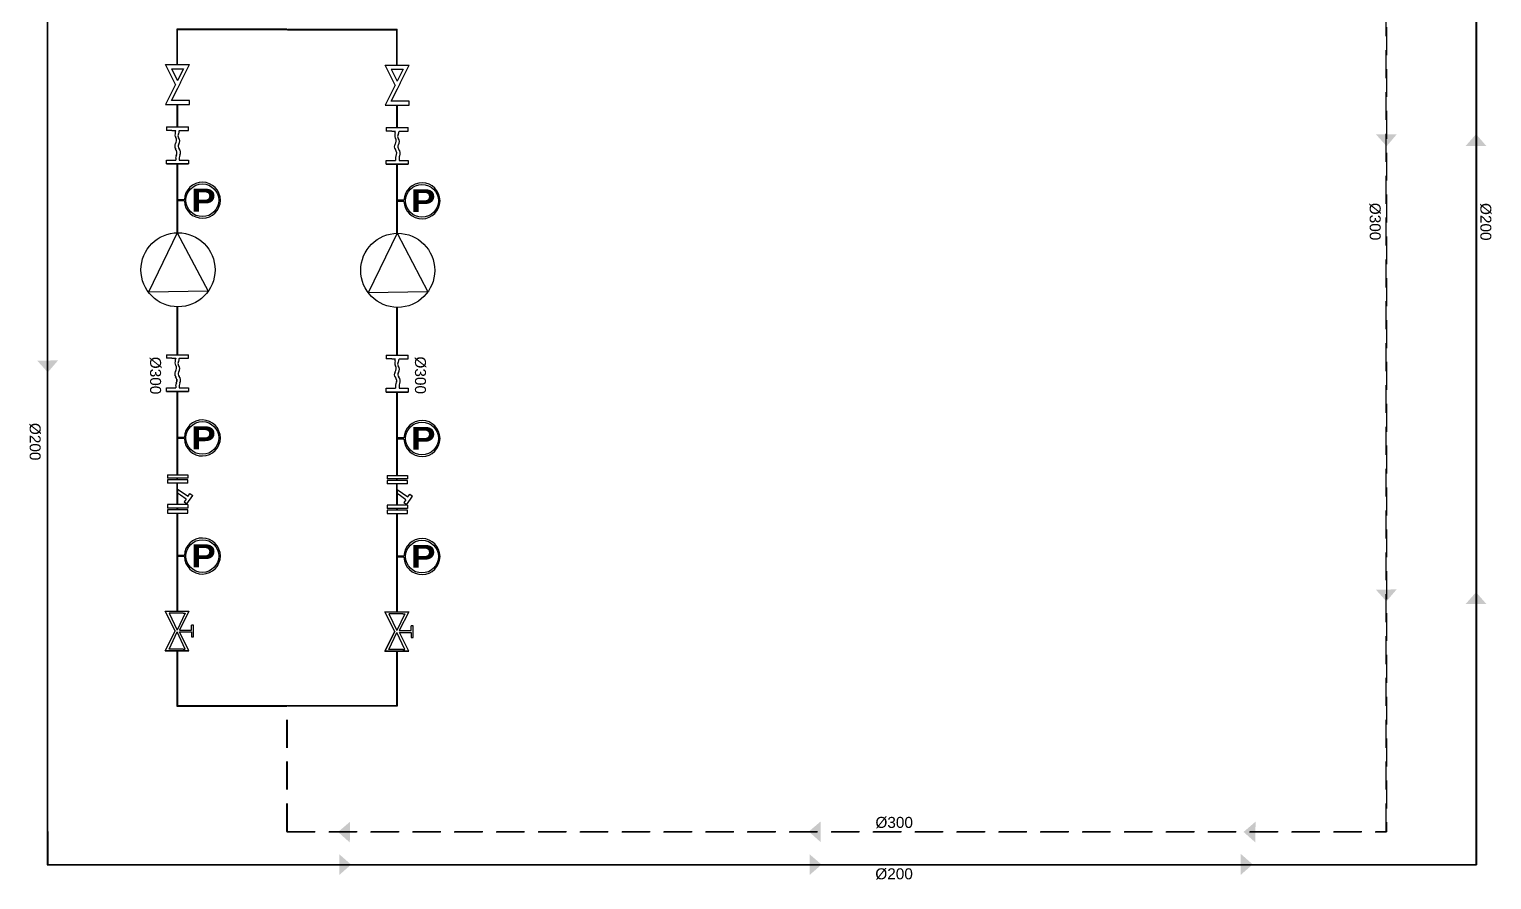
# Model space of a CAD drawing. Header units: millimetres. Extents: x -3738 to 3262, y -1370 to 2506.
# Drawn here: x 58 to 1389, y -1370 to -595 of the extents above; entities that cross this region are included whole.
import ezdxf

# ---------------------------------------------------------------- set-up
doc = ezdxf.new("R2010")
doc.units = ezdxf.units.MM
doc.linetypes.add('DASHEDX2', pattern=[38.1, 25.4, -12.7])
doc.styles.get("Standard").update_dxf_attribs({"font": 'arial.ttf'})

msp = doc.modelspace()

# ---------------------------------------------------------------- hatches: boundary and pattern name
h = msp.add_hatch(color=256)
h.set_gradient(color2=(0, 0, 0), tint=1)
h.paths.add_polyline_path([(1283.8, -691.2), (1293.4, -701.9), (1302.7, -691), (1294, -691.1)])
h = msp.add_hatch(color=256)
h.set_gradient(color2=(0, 0, 0), tint=1)
h.paths.add_polyline_path([(1374.1, -701.7), (1384.2, -701.7), (1374.8, -690.9), (1365.3, -701.7)])
h = msp.add_hatch(color=256)
h.set_gradient(color2=(0, 0, 0), tint=1)
h.paths.add_polyline_path([(65.2, -897.1), (74.8, -907.8), (84.1, -896.9), (75.3, -897)])
h = msp.add_hatch(color=256)
h.set_gradient(color2=(0, 0, 0), tint=1)
h.paths.add_polyline_path([(1283.6, -1105.6), (1293.2, -1116.3), (1302.5, -1105.4), (1293.7, -1105.5)])
h = msp.add_hatch(color=256)
h.set_gradient(color2=(0, 0, 0), tint=1)
h.paths.add_polyline_path([(1374.1, -1118.7), (1384.2, -1118.7), (1374.8, -1107.9), (1365.3, -1118.7)])
h = msp.add_hatch(color=256)
h.set_gradient(color2=(0, 0, 0), tint=1)
h.paths.add_polyline_path([(349.9, -1316.9), (339, -1326.2), (349.7, -1335.8), (349.8, -1327)])
h = msp.add_hatch(color=256)
h.set_gradient(color2=(0, 0, 0), tint=1)
h.paths.add_polyline_path([(778.4, -1316.5), (767.5, -1325.8), (778.2, -1335.4), (778.3, -1326.6)])
h = msp.add_hatch(color=256)
h.set_gradient(color2=(0, 0, 0), tint=1)
h.paths.add_polyline_path([(1174.1, -1316.8), (1163.2, -1326.2), (1173.9, -1335.7), (1174, -1327)])
h = msp.add_hatch(color=256)
h.set_gradient(color2=(0, 0, 0), tint=1)
h.paths.add_polyline_path([(340.1, -1365.4), (350.9, -1355.9), (340.1, -1346.5), (340.1, -1355.2)])
h = msp.add_hatch(color=256)
h.set_gradient(color2=(0, 0, 0), tint=1)
h.paths.add_polyline_path([(768.2, -1365.4), (779.1, -1355.9), (768.2, -1346.5), (768.2, -1355.2)])
h = msp.add_hatch(color=256)
h.set_gradient(color2=(0, 0, 0), tint=1)
h.paths.add_polyline_path([(1160.7, -1365.2), (1171.5, -1355.7), (1160.7, -1346.2), (1160.7, -1355)])

# ---------------------------------------------------------------- linework, layer by layer
at = {"color": 1}
for p, q in [((74.3, 642.2), (74.3, -1325.7)), ((74.8, -1325.7), (74.8, 641.7)), ((1374.8, -1355.7), (1374.8, -423.1)), ((1375.3, -423.6), (1375.3, -1356.2)), ((292.4, -595.4), (192.4, -595.4)), ((192.4, -595.4), (192.4, -627.6)), ((292.9, -595.9), (192.9, -595.9)), ((192.9, -627.6), (192.9, -595.9)), ((292.9, -595.4), (392.8, -595.4)), ((292.9, -595.9), (392.3, -595.9)), ((392.3, -595.9), (392.3, -628.1)), ((392.8, -596.4), (392.8, -595.4)), ((392.8, -628.1), (392.8, -596.4)), ((192.4, -663.9), (192.4, -684.3)), ((192.9, -663.9), (192.9, -684.3)), ((392.3, -664.4), (392.3, -684.8)), ((392.8, -664.4), (392.8, -684.8)), ((192.4, -717.8), (192.4, -780.7)), ((192.9, -717.8), (192.9, -750.6)), ((392.3, -718.3), (392.3, -781.2)), ((392.8, -718.3), (392.8, -751.1)), ((192.9, -751.6), (192.9, -780.7)), ((392.8, -752.1), (392.8, -781.2)), ((192.4, -848.1), (192.4, -891.7)), ((192.9, -848.1), (192.9, -891.7)), ((392.3, -848.6), (392.3, -892.2)), ((392.8, -848.6), (392.8, -892.2)), ((192.4, -925.2), (192.4, -1001.1)), ((192.9, -925.2), (192.9, -967)), ((392.3, -925.7), (392.3, -1001.6)), ((392.8, -925.7), (392.8, -967.5)), ((192.9, -968), (192.9, -1001.1)), ((392.8, -968.5), (392.8, -1001.6)), ((192.4, -1035.9), (192.4, -1125.2)), ((192.9, -1035.9), (192.9, -1074.5)), ((392.3, -1036.4), (392.3, -1125.7)), ((392.8, -1036.4), (392.8, -1075)), ((192.9, -1075.5), (192.9, -1125.2)), ((392.8, -1076), (392.8, -1125.7)), ((192.4, -1161.2), (192.4, -1211.2)), ((192.9, -1161.2), (192.9, -1211.2)), ((392.3, -1161.7), (392.3, -1211.7)), ((392.8, -1161.7), (392.8, -1211.7)), ((192.4, -1211.2), (192.4, -1211.7)), ((192.9, -1211.2), (392.3, -1211.2)), ((192.4, -1211.7), (292.4, -1211.7)), ((392.8, -1211.7), (292.9, -1211.7)), ((74.3, -1325.7), (74.3, -1356.2)), ((74.8, -1325.7), (74.8, -1355.7)), ((74.3, -1356.2), (1375.3, -1356.2)), ((74.8, -1355.7), (1374.8, -1355.7))]:
    msp.add_line(p, q, dxfattribs=at)
at = {"color": 1, "linetype": 'DASHEDX2'}
for p, q in [((1292.9, -1325.7), (1292.9, -288.2)), ((1293.4, -288.7), (1293.4, -1326.2)), ((292.4, -1325.7), (292.4, -1211.7)), ((292.9, -1325.7), (292.9, -1211.7)), ((292.4, -1326.2), (1293.4, -1326.2)), ((292.9, -1325.7), (1292.9, -1325.7))]:
    msp.add_line(p, q, dxfattribs=at)
for p, q in [((191, -645.8), (182, -627.6)), ((182, -627.6), (200.1, -627.6)), ((182, -627.6), (185.6, -627.6)), ((191, -645.8), (182, -627.6)), ((182, -627.6), (203.7, -627.6)), ((187.4, -631.3), (192.9, -642.2)), ((187.4, -631.3), (198.3, -631.3)), ((198.3, -631.3), (192.9, -642.2)), ((195.6, -644), (203.7, -627.6)), ((200.1, -627.6), (203.7, -627.6)), ((391, -646.3), (381.9, -628.1)), ((381.9, -628.1), (400.1, -628.1)), ((381.9, -628.1), (385.6, -628.1)), ((391, -646.3), (381.9, -628.1)), ((381.9, -628.1), (403.7, -628.1)), ((387.4, -631.8), (392.8, -642.7)), ((387.4, -631.8), (398.3, -631.8)), ((398.3, -631.8), (392.8, -642.7)), ((395.6, -644.5), (403.7, -628.1)), ((400.1, -628.1), (403.7, -628.1)), ((191, -645.8), (182, -663.9)), ((187.4, -660.3), (192.9, -649.4)), ((192.9, -649.4), (187.4, -660.3)), ((194.7, -645.8), (192.9, -649.4)), ((195.6, -644), (194.7, -645.8)), ((391, -646.3), (381.9, -664.4)), ((387.4, -660.8), (392.8, -649.9)), ((392.8, -649.9), (387.4, -660.8)), ((394.6, -646.3), (392.8, -649.9)), ((395.6, -644.5), (394.6, -646.3)), ((182, -663.9), (200.1, -663.9)), ((203.7, -660.3), (187.4, -660.3)), ((200.1, -663.9), (203.7, -663.9)), ((203.7, -663.9), (203.7, -660.3)), ((381.9, -664.4), (400.1, -664.4)), ((403.7, -660.8), (387.4, -660.8)), ((400.1, -664.4), (403.7, -664.4)), ((403.7, -664.4), (403.7, -660.8)), ((182.8, -684.3), (199.5, -684.3)), ((182.8, -684.3), (186.2, -684.3)), ((182.8, -684.3), (202.9, -684.3)), ((182.8, -684.3), (182.8, -687.7)), ((187.8, -687.7), (182.8, -687.7)), ((187.8, -687.7), (191.2, -687.7)), ((191.2, -687.7), (191.2, -687.7)), ((193.4, -691.4), (193.4, -691.4)), ((194.5, -687.7), (197.9, -687.7)), ((194.5, -687.7), (194.5, -687.9)), ((197.9, -687.7), (202.9, -687.7)), ((199.5, -684.3), (202.9, -684.3)), ((202.9, -687.7), (202.9, -684.3)), ((382.8, -684.8), (399.5, -684.8)), ((382.8, -684.8), (386.1, -684.8)), ((382.8, -684.8), (402.9, -684.8)), ((382.8, -684.8), (382.8, -688.2)), ((387.8, -688.2), (382.8, -688.2)), ((387.8, -688.2), (391.2, -688.2)), ((391.2, -688.2), (391.2, -688.2)), ((393.3, -691.9), (393.3, -691.9)), ((394.5, -688.2), (397.9, -688.2)), ((394.5, -688.2), (394.5, -688.4)), ((397.9, -688.2), (402.9, -688.2)), ((399.5, -684.8), (402.9, -684.8)), ((402.9, -688.2), (402.9, -684.8)), ((182.8, -717.8), (182.8, -714.5)), ((182.8, -714.5), (191.2, -714.5)), ((182.8, -717.8), (199.5, -717.8)), ((182.8, -717.8), (186.2, -717.8)), ((202.9, -717.8), (182.8, -717.8)), ((191.2, -712.7), (191.2, -714.5)), ((194.5, -712.4), (194.5, -714.5)), ((194.5, -714.5), (202.9, -714.5)), ((199.5, -717.8), (202.9, -717.8)), ((202.9, -714.5), (202.9, -717.8)), ((382.8, -718.3), (382.8, -715)), ((382.8, -715), (391.2, -715)), ((382.8, -718.3), (399.5, -718.3)), ((382.8, -718.3), (386.1, -718.3)), ((402.9, -718.3), (382.8, -718.3)), ((391.2, -713.2), (391.2, -715)), ((394.5, -712.9), (394.5, -715)), ((394.5, -715), (402.9, -715)), ((399.5, -718.3), (402.9, -718.3)), ((402.9, -715), (402.9, -718.3)), ((199.1, -750.6), (192.9, -750.6)), ((199.1, -751.6), (192.9, -751.6)), ((199.1, -750.6), (199.1, -750.6)), ((199.1, -751.6), (199.1, -751.6)), ((399, -751.1), (392.8, -751.1)), ((399, -752.1), (392.8, -752.1)), ((399, -751.1), (399, -751.1)), ((399, -752.1), (399, -752.1)), ((192.7, -780.7), (166.5, -834.9)), ((192.7, -780.7), (220.8, -833.9)), ((392.7, -781.2), (366.4, -835.4)), ((392.7, -781.2), (420.8, -834.4)), ((220.8, -833.9), (166.5, -834.9)), ((420.8, -834.4), (366.4, -835.4)), ((182.8, -891.7), (199.5, -891.7)), ((182.8, -891.7), (186.2, -891.7)), ((182.8, -891.7), (202.9, -891.7)), ((182.8, -891.7), (182.8, -895)), ((199.5, -891.7), (202.9, -891.7)), ((202.9, -895), (202.9, -891.7)), ((187.8, -895), (182.8, -895)), ((187.8, -895), (191.2, -895)), ((191.2, -895), (191.2, -895.1)), ((193.4, -898.8), (193.4, -898.8)), ((194.5, -895), (197.9, -895)), ((194.5, -895), (194.5, -895.3)), ((197.9, -895), (202.9, -895)), ((382.8, -892.2), (399.5, -892.2)), ((382.8, -892.2), (386.1, -892.2)), ((382.8, -892.2), (402.9, -892.2)), ((382.8, -892.2), (382.8, -895.5)), ((387.8, -895.5), (382.8, -895.5)), ((387.8, -895.5), (391.2, -895.5)), ((391.2, -895.5), (391.2, -895.6)), ((393.3, -899.3), (393.3, -899.3)), ((394.5, -895.5), (397.9, -895.5)), ((394.5, -895.5), (394.5, -895.8)), ((397.9, -895.5), (402.9, -895.5)), ((399.5, -892.2), (402.9, -892.2)), ((402.9, -895.5), (402.9, -892.2)), ((192.4, -914.1), (192.4, -916.1)), ((392.3, -914.6), (392.3, -916.6)), ((182.8, -925.2), (182.8, -921.8)), ((182.8, -921.8), (191.2, -921.8)), ((182.8, -925.2), (199.5, -925.2)), ((182.8, -925.2), (186.2, -925.2)), ((202.9, -925.2), (182.8, -925.2)), ((191.2, -920), (191.2, -921.8)), ((194.5, -919.7), (194.5, -921.8)), ((194.5, -921.8), (202.9, -921.8)), ((199.5, -925.2), (202.9, -925.2)), ((202.9, -921.8), (202.9, -925.2)), ((382.8, -925.7), (382.8, -922.3)), ((382.8, -922.3), (391.2, -922.3)), ((382.8, -925.7), (399.5, -925.7)), ((382.8, -925.7), (386.1, -925.7)), ((402.9, -925.7), (382.8, -925.7)), ((391.2, -920.5), (391.2, -922.3)), ((394.5, -920.2), (394.5, -922.3)), ((394.5, -922.3), (402.9, -922.3)), ((399.5, -925.7), (402.9, -925.7)), ((402.9, -922.3), (402.9, -925.7)), ((199.1, -967), (192.9, -967)), ((199.1, -968), (192.9, -968)), ((199.1, -967), (199.1, -967)), ((199.1, -968), (199.1, -968)), ((399, -967.5), (392.8, -967.5)), ((399, -968.5), (392.8, -968.5)), ((399, -967.5), (399, -967.5)), ((399, -968.5), (399, -968.5)), ((183.7, -1001.1), (199.2, -1001.1)), ((183.7, -1001.1), (202.3, -1001.1)), ((183.7, -1001.1), (199.2, -1001.1)), ((183.7, -1001.1), (202.3, -1001.1)), ((183.7, -1001.1), (183.7, -1004.2)), ((202.3, -1004.2), (183.7, -1004.2)), ((202.3, -1004.2), (183.7, -1004.2)), ((202.3, -1005.7), (183.7, -1005.7)), ((202.3, -1005.7), (183.7, -1005.7)), ((183.7, -1005.7), (183.7, -1008.8)), ((202.3, -1008.8), (183.7, -1008.8)), ((192.4, -1004.2), (192.4, -1005.7)), ((192.4, -1008.8), (192.4, -1028.2)), ((192.8, -1005.7), (192.8, -1004.2)), ((192.8, -1014), (192.8, -1008.8)), ((199.2, -1001.1), (202.3, -1001.1)), ((199.2, -1001.1), (202.3, -1001.1)), ((202.3, -1001.1), (202.3, -1004.2)), ((202.3, -1001.1), (202.3, -1004.2)), ((202.3, -1008.8), (202.3, -1005.7)), ((202.3, -1008.8), (202.3, -1005.7)), ((383.7, -1001.6), (399.2, -1001.6)), ((383.7, -1001.6), (402.3, -1001.6)), ((383.7, -1001.6), (399.2, -1001.6)), ((383.7, -1001.6), (402.3, -1001.6)), ((383.7, -1001.6), (383.7, -1004.7)), ((402.3, -1004.7), (383.7, -1004.7)), ((402.3, -1004.7), (383.7, -1004.7)), ((402.3, -1006.2), (383.7, -1006.2)), ((402.3, -1006.2), (383.7, -1006.2)), ((383.7, -1006.2), (383.7, -1009.3)), ((402.3, -1009.3), (383.7, -1009.3)), ((392.3, -1004.7), (392.3, -1006.2)), ((392.3, -1009.3), (392.3, -1028.7)), ((392.8, -1006.2), (392.8, -1004.7)), ((392.8, -1014.5), (392.8, -1009.3)), ((399.2, -1001.6), (402.3, -1001.6)), ((399.2, -1001.6), (402.3, -1001.6)), ((402.3, -1001.6), (402.3, -1004.7)), ((402.3, -1001.6), (402.3, -1004.7)), ((402.3, -1009.3), (402.3, -1006.2)), ((402.3, -1009.3), (402.3, -1006.2)), ((192.8, -1014), (202.5, -1020.6)), ((192.8, -1014), (192.8, -1017.7)), ((192.8, -1014), (192.8, -1028.2)), ((195.7, -1019.7), (192.8, -1017.7)), ((200.7, -1023.2), (195.7, -1019.7)), ((200.7, -1023.2), (199, -1025.7)), ((201.5, -1027.5), (206.8, -1019.9)), ((202.5, -1020.6), (204.2, -1018.1)), ((204.2, -1018.1), (206.8, -1019.9)), ((392.8, -1014.5), (402.5, -1021.1)), ((392.8, -1014.5), (392.8, -1018.2)), ((392.8, -1014.5), (392.8, -1028.7)), ((395.7, -1020.2), (392.8, -1018.2)), ((400.7, -1023.7), (395.7, -1020.2)), ((400.7, -1023.7), (398.9, -1026.2)), ((401.5, -1028), (406.8, -1020.4)), ((402.5, -1021.1), (404.2, -1018.6)), ((404.2, -1018.6), (406.8, -1020.4)), ((202.3, -1028.2), (183.7, -1028.2)), ((183.7, -1028.2), (183.7, -1031.3)), ((202.3, -1031.3), (183.7, -1031.3)), ((202.3, -1032.8), (183.7, -1032.8)), ((183.7, -1032.8), (183.7, -1035.9)), ((183.7, -1035.9), (202.3, -1035.9)), ((192.4, -1031.3), (192.4, -1032.8)), ((192.8, -1031.3), (192.8, -1032.8)), ((199, -1025.7), (201.5, -1027.5)), ((202.3, -1028.2), (202.3, -1031.3)), ((202.3, -1035.9), (202.3, -1032.8)), ((402.3, -1028.7), (383.7, -1028.7)), ((383.7, -1028.7), (383.7, -1031.8)), ((402.3, -1031.8), (383.7, -1031.8)), ((402.3, -1033.3), (383.7, -1033.3)), ((383.7, -1033.3), (383.7, -1036.4)), ((383.7, -1036.4), (402.3, -1036.4)), ((392.3, -1031.8), (392.3, -1033.3)), ((392.8, -1031.8), (392.8, -1033.3)), ((398.9, -1026.2), (401.5, -1028)), ((402.3, -1028.7), (402.3, -1031.8)), ((402.3, -1036.4), (402.3, -1033.3)), ((199.1, -1074.5), (192.9, -1074.5)), ((199.1, -1075.5), (192.9, -1075.5)), ((199.1, -1074.5), (199.1, -1074.5)), ((199.1, -1075.5), (199.1, -1075.5)), ((399, -1075), (392.8, -1075)), ((399, -1076), (392.8, -1076)), ((399, -1075), (399, -1075)), ((399, -1076), (399, -1076)), ((190.7, -1143.2), (181.7, -1125.2)), ((181.7, -1125.2), (199.7, -1125.2)), ((181.7, -1125.2), (185.3, -1125.2)), ((190.7, -1143.2), (181.7, -1125.2)), ((181.7, -1125.2), (203.3, -1125.2)), ((187.1, -1127), (185.3, -1127)), ((185.3, -1127), (192.5, -1142.4)), ((197.9, -1127), (187.1, -1127)), ((199.7, -1127), (192.5, -1142.4)), ((203.3, -1125.2), (194.7, -1142.4)), ((197.9, -1127), (199.7, -1127)), ((199.7, -1125.2), (203.3, -1125.2)), ((390.7, -1143.7), (381.7, -1125.7)), ((381.7, -1125.7), (399.7, -1125.7)), ((381.7, -1125.7), (385.3, -1125.7)), ((390.7, -1143.7), (381.7, -1125.7)), ((381.7, -1125.7), (403.3, -1125.7)), ((387.1, -1127.5), (385.3, -1127.5)), ((385.3, -1127.5), (392.5, -1142.9)), ((397.9, -1127.5), (387.1, -1127.5)), ((399.7, -1127.5), (392.5, -1142.9)), ((403.3, -1125.7), (394.7, -1142.9)), ((397.9, -1127.5), (399.7, -1127.5)), ((399.7, -1125.7), (403.3, -1125.7)), ((190.7, -1143.2), (181.7, -1161.2)), ((181.7, -1161.2), (190.7, -1143.2)), ((185.3, -1159.7), (192.6, -1144)), ((199.7, -1159.7), (192.6, -1144)), ((194.7, -1142.4), (201.5, -1142.4)), ((194.8, -1144), (201.5, -1144)), ((203.3, -1161.2), (194.8, -1144)), ((201.5, -1142.4), (205.5, -1142.4)), ((201.5, -1144), (205.5, -1144)), ((205.5, -1142.4), (205.5, -1137.9)), ((207.5, -1137.9), (205.5, -1137.9)), ((205.5, -1144), (205.5, -1148.6)), ((207.5, -1148.6), (207.5, -1137.9)), ((390.7, -1143.7), (381.7, -1161.7)), ((381.7, -1161.7), (390.7, -1143.7)), ((385.3, -1160.2), (392.5, -1144.5)), ((399.7, -1160.2), (392.5, -1144.5)), ((394.7, -1142.9), (401.5, -1142.9)), ((394.8, -1144.5), (401.5, -1144.5)), ((403.3, -1161.7), (394.8, -1144.5)), ((401.5, -1142.9), (405.5, -1142.9)), ((401.5, -1144.5), (405.5, -1144.5)), ((405.5, -1142.9), (405.5, -1138.4)), ((407.5, -1138.4), (405.5, -1138.4)), ((405.5, -1144.5), (405.5, -1149.1)), ((407.5, -1149.1), (407.5, -1138.4)), ((205.5, -1148.6), (207.5, -1148.6)), ((405.5, -1149.1), (407.5, -1149.1)), ((181.7, -1161.2), (199.7, -1161.2)), ((181.7, -1161.2), (185.3, -1161.2)), ((203.3, -1161.2), (181.7, -1161.2)), ((187.1, -1159.7), (185.3, -1159.7)), ((197.9, -1159.7), (187.1, -1159.7)), ((197.9, -1159.7), (199.7, -1159.7)), ((199.7, -1161.2), (203.3, -1161.2)), ((381.7, -1161.7), (399.7, -1161.7)), ((381.7, -1161.7), (385.3, -1161.7)), ((403.3, -1161.7), (381.7, -1161.7)), ((387.1, -1160.2), (385.3, -1160.2)), ((397.9, -1160.2), (387.1, -1160.2)), ((397.9, -1160.2), (399.7, -1160.2)), ((399.7, -1161.7), (403.3, -1161.7))]:
    msp.add_line(p, q)
at = {"linetype": 'DASHEDX2'}
for p, q in [((292.4, -1325.7), (292.4, -1326.2)), ((292.9, -1325.7), (292.9, -1325.7))]:
    msp.add_line(p, q, dxfattribs=at)
for centre, radius in [((215.5, -751.1), 14.9), ((415.4, -751.6), 14.9), ((193.3, -814.4), 33.7), ((393.3, -814.9), 33.7), ((215.5, -967.5), 14.9), ((415.4, -968), 14.9), ((215.5, -1075), 14.9), ((415.4, -1075.5), 14.9)]:
    msp.add_circle(centre, radius)
for centre, radius, start, end in [((196.1, -691.2), 5.55, 160.5955, 210.3448), ((186.2, -687.7), 5.02, 340.5955, 0), ((196.3, -692.3), 3.03, 147.0076, 217.4133), ((189.5, -687.9), 5.02, 327.0076, 0), ((396.1, -691.7), 5.55, 160.5955, 210.3448), ((386.1, -688.2), 5.02, 340.5955, 0), ((396.2, -692.8), 3.03, 147.0076, 217.4133), ((389.5, -688.4), 5.02, 327.0076, 0), ((194.2, -701.9), 3.9, 143.3456, 221.0513), ((187, -696.6), 5.02, 323.3456, 30.3448), ((187.4, -707.8), 5.02, 330.7856, 41.0513), ((196.9, -701.9), 3.43, 145.953, 222.9094), ((189.9, -697.2), 5.02, 325.953, 37.4133), ((190.7, -707.7), 5.02, 332.0579, 42.9094), ((394.1, -702.4), 3.9, 143.3456, 221.0513), ((387, -697.1), 5.02, 323.3456, 30.3448), ((387.4, -708.3), 5.02, 330.7856, 41.0513), ((396.8, -702.4), 3.43, 145.953, 222.9094), ((389.8, -697.7), 5.02, 325.953, 37.4133), ((390.7, -708.2), 5.02, 332.0579, 42.9094), ((196.2, -712.7), 5.02, 150.7856, 180), ((199.5, -712.4), 5.02, 152.0579, 180), ((396.2, -713.2), 5.02, 150.7856, 180), ((399.5, -712.9), 5.02, 152.0579, 180), ((215.5, -751.1), 16.4, 181.7474, 178.2526), ((415.4, -751.6), 16.4, 181.7474, 178.2526), ((196.1, -898.6), 5.55, 160.5955, 210.3448), ((186.2, -895.1), 5.02, 340.5955, 0), ((187, -903.9), 5.02, 323.3456, 30.3448), ((196.3, -899.6), 3.03, 147.0076, 217.4133), ((189.5, -895.3), 5.02, 327.0076, 0), ((189.9, -904.5), 5.02, 325.953, 37.4133), ((396.1, -899.1), 5.55, 160.5955, 210.3448), ((386.1, -895.6), 5.02, 340.5955, 0), ((387, -904.4), 5.02, 323.3456, 30.3448), ((396.2, -900.1), 3.03, 147.0076, 217.4133), ((389.5, -895.8), 5.02, 327.0076, 0), ((389.8, -905), 5.02, 325.953, 37.4133), ((194.2, -909.3), 3.9, 143.3456, 221.0513), ((187.4, -915.1), 5.02, 330.7856, 41.0513), ((196.2, -920), 5.02, 150.7856, 180), ((196.9, -909.3), 3.43, 145.953, 222.9094), ((190.7, -915), 5.02, 332.0579, 42.9094), ((199.5, -919.7), 5.02, 152.0579, 180), ((394.1, -909.8), 3.9, 143.3456, 221.0513), ((387.4, -915.6), 5.02, 330.7856, 41.0513), ((396.2, -920.5), 5.02, 150.7856, 180), ((396.8, -909.8), 3.43, 145.953, 222.9094), ((390.7, -915.5), 5.02, 332.0579, 42.9094), ((399.5, -920.2), 5.02, 152.0579, 180), ((215.5, -967.5), 16.4, 181.7474, 178.2526), ((415.4, -968), 16.4, 181.7474, 178.2526), ((215.5, -1075), 16.4, 181.7474, 178.2526), ((415.4, -1075.5), 16.4, 181.7474, 178.2526)]:
    msp.add_arc(centre, radius, start, end)

# ---------------------------------------------------------------- texts
at = {"char_height": 20.869, "width": 0.326, "attachment_point": 1}
for insert in [(216.4, -740.5), (416.4, -741), (216.4, -956.9), (416.4, -957.4), (216.4, -1064.3), (416.4, -1064.8)]:
    msp.add_mtext('\\pxqc;{\\fArial Black|b0|i0|c0|p34;P}', dxfattribs=dict(at, insert=insert))
at = {"linetype": 'DASHEDX2', "char_height": 10, "attachment_point": 1, "rotation": 270}
for s, insert in [('\\pxt4;%%C300', (1288, -753.4)), ('\\pxt4;%%C200', (1388.7, -753.6)), ('\\pxt4;%%C300', (177.9, -893.6)), ('\\pxt4;%%C300', (419, -893.3)), ('\\pxt4;%%C200', (68.3, -953.8))]:
    msp.add_mtext_dynamic_manual_height_columns(s, width=125.59, gutter_width=12.5, heights=[0], dxfattribs=dict(at, insert=insert))
at = {"linetype": 'DASHEDX2', "char_height": 10, "attachment_point": 1}
for s, insert in [('\\pxt4;%%C300', (828.1, -1312.5)), ('\\pxt4;%%C200', (828, -1359.3))]:
    msp.add_mtext_dynamic_manual_height_columns(s, width=125.59, gutter_width=12.5, heights=[0], dxfattribs=dict(at, insert=insert))

doc.saveas('drawing.dxf')
